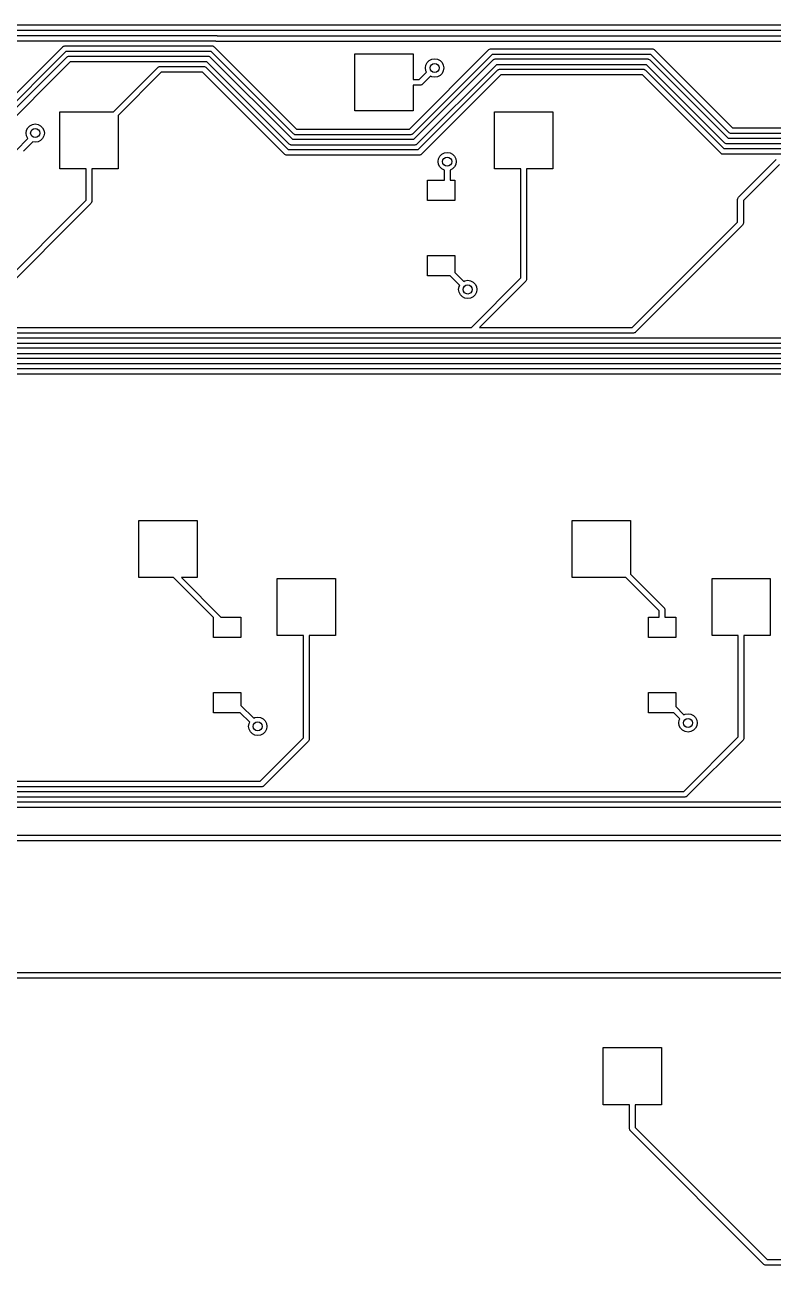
# Model space of a CAD drawing. Extents: x -27 to 355, y -108 to 35.
# Drawn here: x 99.6 to 132.4, y -106.9 to -52.6 of the extents above; entities that cross this region are included whole.
import ezdxf

# ---------------------------------------------------------------- set-up
doc = ezdxf.new("R2010")
doc.units = 0
doc.layers.add('BLACK', color=7, linetype='CONTINUOUS')

msp = doc.modelspace()

# ---------------------------------------------------------------- linework, layer by layer
at = {"layer": 'BLACK', "linetype": 'CONTINUOUS'}
for p, q in [((31.1917, -52.5941), (174.469, -52.5941)), ((174.417, -52.8441), (31.2434, -52.8441)), ((49.7949, -53.0659), (108.041, -53.0659)), ((108.041, -53.0659), (108.063, -53.0691)), ((108.063, -53.0691), (108.067, -53.0688)), ((108.067, -53.0688), (108.07, -53.0701)), ((108.07, -53.0701), (108.076, -53.0711)), ((108.076, -53.0711), (108.082, -53.075)), ((108.082, -53.075), (174.314, -53.075)), ((108.008, -53.3159), (49.8467, -53.3159)), ((97.9482, -56.9108), (101.307, -53.5521)), ((101.447, -53.7654), (98.0884, -57.1242)), ((101.307, -53.5521), (101.325, -53.5387)), ((101.325, -53.5387), (101.328, -53.5353)), ((101.328, -53.5353), (101.331, -53.5345)), ((101.331, -53.5345), (101.336, -53.5306)), ((101.336, -53.5306), (101.366, -53.5241)), ((101.366, -53.5241), (101.395, -53.5154)), ((101.395, -53.5154), (107.855, -53.5154)), ((107.803, -53.7654), (101.447, -53.7654)), ((111.412, -57.3742), (107.803, -53.7654)), ((107.855, -53.5154), (107.877, -53.5186)), ((107.877, -53.5186), (107.881, -53.5183)), ((107.881, -53.5183), (107.884, -53.5197)), ((107.884, -53.5197), (107.89, -53.5206)), ((107.89, -53.5206), (107.916, -53.5373)), ((107.916, -53.5373), (107.943, -53.5521)), ((107.943, -53.5521), (111.552, -57.1608)), ((108.014, -53.3199), (108.008, -53.3159)), ((108.021, -53.3208), (108.014, -53.3199)), ((108.023, -53.3221), (108.021, -53.3208)), ((108.028, -53.3218), (108.023, -53.3221)), ((108.05, -53.325), (108.028, -53.3218)), ((174.262, -53.325), (108.05, -53.325)), ((116.498, -57.1608), (119.981, -53.6781)), ((119.981, -53.6781), (119.999, -53.6648)), ((119.999, -53.6648), (120.002, -53.6613)), ((120.002, -53.6613), (120.005, -53.6605)), ((120.005, -53.6605), (120.01, -53.6566)), ((120.01, -53.6566), (120.04, -53.6501)), ((120.04, -53.6501), (120.069, -53.6415)), ((120.069, -53.6415), (127.125, -53.6415)), ((127.125, -53.6415), (127.147, -53.6447)), ((127.147, -53.6447), (127.151, -53.6443)), ((127.151, -53.6443), (127.154, -53.6457)), ((127.154, -53.6457), (127.16, -53.6466)), ((127.16, -53.6466), (127.186, -53.6633)), ((127.186, -53.6633), (127.213, -53.6781)), ((127.213, -53.6781), (130.646, -57.1108)), ((98.1344, -57.3603), (101.493, -54.0016)), ((101.633, -54.215), (98.2746, -57.5737)), ((101.493, -54.0016), (101.511, -53.9883)), ((101.511, -53.9883), (101.514, -53.9848)), ((101.514, -53.9848), (101.517, -53.984)), ((101.517, -53.984), (101.522, -53.9801)), ((101.522, -53.9801), (101.552, -53.9736)), ((101.552, -53.9736), (101.582, -53.965)), ((101.582, -53.965), (107.668, -53.965)), ((107.617, -54.215), (101.633, -54.215)), ((111.225, -57.8237), (107.617, -54.215)), ((107.668, -53.965), (107.69, -53.9682)), ((107.69, -53.9682), (107.695, -53.9678)), ((107.695, -53.9678), (107.698, -53.9692)), ((107.698, -53.9692), (107.704, -53.9701)), ((107.704, -53.9701), (107.73, -53.9868)), ((107.73, -53.9868), (107.757, -54.0016)), ((107.757, -54.0016), (111.366, -57.6103)), ((114.105, -56.3683), (114.105, -53.8683)), ((114.105, -53.8683), (116.654, -53.8683)), ((120.121, -53.8915), (116.638, -57.3742)), ((116.654, -53.8683), (116.654, -54.9933)), ((116.684, -57.6103), (120.167, -54.1276)), ((117.22, -54.3622), (117.276, -54.2507)), ((117.276, -54.2507), (117.365, -54.1622)), ((117.365, -54.1622), (117.476, -54.1054)), ((117.476, -54.1054), (117.6, -54.0858)), ((117.6, -54.0858), (117.724, -54.1054)), ((117.724, -54.1054), (117.835, -54.1622)), ((117.835, -54.1622), (117.924, -54.2507)), ((117.924, -54.2507), (117.98, -54.3622)), ((127.073, -53.8915), (120.121, -53.8915)), ((120.167, -54.1276), (120.185, -54.1143)), ((120.185, -54.1143), (120.188, -54.1108)), ((120.188, -54.1108), (120.191, -54.11)), ((120.191, -54.11), (120.196, -54.1061)), ((120.196, -54.1061), (120.226, -54.0997)), ((120.226, -54.0997), (120.256, -54.091)), ((120.256, -54.091), (126.938, -54.091)), ((126.938, -54.091), (126.961, -54.0942)), ((126.961, -54.0942), (126.965, -54.0939)), ((126.965, -54.0939), (126.968, -54.0952)), ((126.968, -54.0952), (126.974, -54.0961)), ((126.974, -54.0961), (127, -54.1128)), ((127, -54.1128), (127.027, -54.1276)), ((127.027, -54.1276), (130.46, -57.5603)), ((130.506, -57.3242), (127.073, -53.8915)), ((103.526, -56.4083), (105.483, -54.4511)), ((105.623, -54.6645), (103.727, -56.5601)), ((105.483, -54.4511), (105.501, -54.4378)), ((105.501, -54.4378), (105.504, -54.4343)), ((105.504, -54.4343), (105.506, -54.4335)), ((105.506, -54.4335), (105.512, -54.4296)), ((105.512, -54.4296), (105.542, -54.4232)), ((105.542, -54.4232), (105.571, -54.4145)), ((105.571, -54.4145), (107.482, -54.4145)), ((107.43, -54.6645), (105.623, -54.6645)), ((111.039, -58.2732), (107.43, -54.6645)), ((107.482, -54.4145), (107.504, -54.4177)), ((107.504, -54.4177), (107.509, -54.4174)), ((107.509, -54.4174), (107.511, -54.4187)), ((107.511, -54.4187), (107.518, -54.4196)), ((107.518, -54.4196), (107.544, -54.4363)), ((107.544, -54.4363), (107.571, -54.4511)), ((107.571, -54.4511), (111.179, -58.0598)), ((120.307, -54.341), (116.825, -57.8237)), ((116.871, -58.0598), (120.353, -54.5771)), ((116.916, -54.9933), (117.247, -54.6624)), ((120.494, -54.7905), (117.011, -58.2732)), ((117.423, -54.8392), (117.056, -55.2067)), ((117.2, -54.4858), (117.22, -54.3622)), ((117.22, -54.6094), (117.2, -54.4858)), ((117.247, -54.6624), (117.22, -54.6094)), ((117.476, -54.8662), (117.423, -54.8392)), ((117.6, -54.8858), (117.476, -54.8662)), ((117.724, -54.8662), (117.6, -54.8858)), ((117.835, -54.8094), (117.724, -54.8662)), ((117.924, -54.7209), (117.835, -54.8094)), ((117.98, -54.6094), (117.924, -54.7209)), ((117.98, -54.3622), (118, -54.4858)), ((118, -54.4858), (117.98, -54.6094)), ((126.887, -54.341), (120.307, -54.341)), ((120.353, -54.5771), (120.371, -54.5638)), ((120.371, -54.5638), (120.374, -54.5603)), ((120.374, -54.5603), (120.377, -54.5595)), ((120.377, -54.5595), (120.382, -54.5557)), ((120.382, -54.5557), (120.412, -54.5492)), ((120.412, -54.5492), (120.442, -54.5405)), ((120.442, -54.5405), (126.752, -54.5405)), ((126.701, -54.7905), (120.494, -54.7905)), ((130.133, -58.2232), (126.701, -54.7905)), ((126.752, -54.5405), (126.774, -54.5437)), ((126.774, -54.5437), (126.779, -54.5434)), ((126.779, -54.5434), (126.781, -54.5447)), ((126.781, -54.5447), (126.788, -54.5457)), ((126.788, -54.5457), (126.814, -54.5624)), ((126.814, -54.5624), (126.841, -54.5771)), ((126.841, -54.5771), (130.273, -58.0098)), ((130.319, -57.7737), (126.887, -54.341)), ((116.654, -54.9933), (116.916, -54.9933)), ((116.968, -55.2433), (116.654, -55.2433)), ((116.654, -55.2433), (116.654, -56.3683)), ((116.997, -55.2346), (116.968, -55.2433)), ((117.027, -55.2282), (116.997, -55.2346)), ((117.032, -55.2243), (117.027, -55.2282)), ((117.035, -55.2235), (117.032, -55.2243)), ((117.038, -55.22), (117.035, -55.2235)), ((117.056, -55.2067), (117.038, -55.22)), ((101.177, -58.9083), (101.177, -56.4083)), ((101.177, -56.4083), (103.526, -56.4083)), ((116.654, -56.3683), (114.105, -56.3683)), ((120.227, -58.9083), (120.227, -56.4083)), ((120.227, -56.4083), (122.777, -56.4083)), ((122.777, -56.4083), (122.777, -58.9083)), ((99.7764, -57.1007), (99.8649, -57.0122)), ((99.8649, -57.0122), (99.9764, -56.9554)), ((99.9764, -56.9554), (100.1, -56.9358)), ((100.1, -56.9358), (100.224, -56.9554)), ((100.224, -56.9554), (100.335, -57.0122)), ((100.335, -57.0122), (100.424, -57.1007)), ((103.727, -56.5601), (103.727, -58.9083)), ((99.2607, -58.0983), (99.7823, -57.5768)), ((99.7, -57.3358), (99.7196, -57.2122)), ((99.7196, -57.4594), (99.7, -57.3358)), ((99.7196, -57.2122), (99.7764, -57.1007)), ((99.7764, -57.5709), (99.7196, -57.4594)), ((99.7823, -57.5768), (99.7764, -57.5709)), ((100.424, -57.5709), (100.335, -57.6594)), ((100.424, -57.1007), (100.48, -57.2122)), ((100.48, -57.4594), (100.424, -57.5709)), ((100.48, -57.2122), (100.5, -57.3358)), ((100.5, -57.3358), (100.48, -57.4594)), ((111.439, -57.389), (111.412, -57.3742)), ((111.464, -57.4057), (111.439, -57.389)), ((111.471, -57.4066), (111.464, -57.4057)), ((111.473, -57.4079), (111.471, -57.4066)), ((111.478, -57.4076), (111.473, -57.4079)), ((111.5, -57.4108), (111.478, -57.4076)), ((116.55, -57.4108), (111.5, -57.4108)), ((111.552, -57.1608), (116.498, -57.1608)), ((116.58, -57.4021), (116.55, -57.4108)), ((116.61, -57.3957), (116.58, -57.4021)), ((116.615, -57.3918), (116.61, -57.3957)), ((116.618, -57.391), (116.615, -57.3918)), ((116.621, -57.3875), (116.618, -57.391)), ((116.638, -57.3742), (116.621, -57.3875)), ((130.46, -57.5603), (135.52, -57.5603)), ((130.533, -57.339), (130.506, -57.3242)), ((130.559, -57.3557), (130.533, -57.339)), ((130.565, -57.3566), (130.559, -57.3557)), ((130.567, -57.3579), (130.565, -57.3566)), ((130.572, -57.3576), (130.567, -57.3579)), ((130.594, -57.3608), (130.572, -57.3576)), ((135.386, -57.3608), (130.594, -57.3608)), ((130.646, -57.1108), (135.334, -57.1108)), ((99.9936, -57.719), (99.5875, -58.1251)), ((100.1, -57.7358), (99.9936, -57.719)), ((100.224, -57.7162), (100.1, -57.7358)), ((100.335, -57.6594), (100.224, -57.7162)), ((111.179, -58.0598), (116.871, -58.0598)), ((111.252, -57.8385), (111.225, -57.8237)), ((111.278, -57.8552), (111.252, -57.8385)), ((111.285, -57.8561), (111.278, -57.8552)), ((111.287, -57.8575), (111.285, -57.8561)), ((111.292, -57.8571), (111.287, -57.8575)), ((111.314, -57.8603), (111.292, -57.8571)), ((116.736, -57.8603), (111.314, -57.8603)), ((111.366, -57.6103), (116.684, -57.6103)), ((116.766, -57.8517), (116.736, -57.8603)), ((116.796, -57.8452), (116.766, -57.8517)), ((116.801, -57.8413), (116.796, -57.8452)), ((116.804, -57.8405), (116.801, -57.8413)), ((116.807, -57.837), (116.804, -57.8405)), ((116.825, -57.8237), (116.807, -57.837)), ((130.273, -58.0098), (135.707, -58.0098)), ((130.346, -57.7885), (130.319, -57.7737)), ((130.372, -57.8052), (130.346, -57.7885)), ((130.379, -57.8061), (130.372, -57.8052)), ((130.381, -57.8075), (130.379, -57.8061)), ((130.386, -57.8071), (130.381, -57.8075)), ((130.408, -57.8103), (130.386, -57.8071)), ((135.572, -57.8103), (130.408, -57.8103)), ((111.066, -58.288), (111.039, -58.2732)), ((111.092, -58.3047), (111.066, -58.288)), ((111.099, -58.3056), (111.092, -58.3047)), ((111.101, -58.307), (111.099, -58.3056)), ((111.106, -58.3066), (111.101, -58.307)), ((111.128, -58.3098), (111.106, -58.3066)), ((116.922, -58.3098), (111.128, -58.3098)), ((116.952, -58.3012), (116.922, -58.3098)), ((116.982, -58.2947), (116.952, -58.3012)), ((116.987, -58.2908), (116.982, -58.2947)), ((116.99, -58.29), (116.987, -58.2908)), ((116.993, -58.2865), (116.99, -58.29)), ((117.011, -58.2732), (116.993, -58.2865)), ((117.75, -58.5858), (117.77, -58.4622)), ((117.77, -58.7094), (117.75, -58.5858)), ((117.77, -58.4622), (117.826, -58.3507)), ((117.826, -58.3507), (117.915, -58.2622)), ((117.915, -58.2622), (118.026, -58.2054)), ((118.026, -58.2054), (118.15, -58.1858)), ((118.15, -58.1858), (118.274, -58.2054)), ((118.274, -58.2054), (118.385, -58.2622)), ((118.385, -58.2622), (118.474, -58.3507)), ((118.474, -58.3507), (118.53, -58.4622)), ((118.53, -58.4622), (118.55, -58.5858)), ((118.55, -58.5858), (118.53, -58.7094)), ((130.16, -58.238), (130.133, -58.2232)), ((130.186, -58.2547), (130.16, -58.238)), ((130.193, -58.2556), (130.186, -58.2547)), ((130.195, -58.257), (130.193, -58.2556)), ((130.2, -58.2566), (130.195, -58.257)), ((130.222, -58.2598), (130.2, -58.2566)), ((135.758, -58.2598), (130.222, -58.2598)), ((130.912, -60.1474), (132.563, -58.496)), ((102.328, -58.9083), (101.177, -58.9083)), ((102.328, -60.2815), (102.328, -58.9083)), ((103.727, -58.9083), (102.578, -58.9083)), ((102.578, -58.9083), (102.578, -60.3333)), ((117.826, -58.8209), (117.77, -58.7094)), ((117.915, -58.9094), (117.826, -58.8209)), ((118.025, -58.9655), (117.915, -58.9094)), ((118.025, -59.3958), (118.025, -58.9655)), ((118.385, -58.9094), (118.275, -58.9655)), ((118.275, -58.9655), (118.275, -59.3958)), ((118.474, -58.8209), (118.385, -58.9094)), ((118.53, -58.7094), (118.474, -58.8209)), ((121.377, -58.9083), (120.227, -58.9083)), ((121.377, -63.6815), (121.377, -58.9083)), ((122.777, -58.9083), (121.627, -58.9083)), ((121.627, -58.9083), (121.627, -63.7333)), ((132.703, -58.7094), (131.125, -60.2876)), ((117.29, -60.2958), (117.29, -59.3958)), ((117.29, -59.3958), (118.025, -59.3958)), ((118.275, -59.3958), (118.49, -59.3958)), ((118.49, -59.3958), (118.49, -60.2958)), ((97.2078, -65.4012), (102.328, -60.2815)), ((118.49, -60.2958), (117.29, -60.2958)), ((130.875, -60.2358), (130.878, -60.2138)), ((130.875, -61.234), (130.875, -60.2358)), ((130.878, -60.2092), (130.879, -60.2067)), ((130.878, -60.2138), (130.878, -60.2092)), ((130.879, -60.2067), (130.88, -60.2003)), ((130.88, -60.2003), (130.897, -60.1744)), ((130.897, -60.1744), (130.912, -60.1474)), ((131.125, -60.2876), (131.125, -61.2858)), ((102.541, -60.4217), (97.348, -65.6146)), ((102.556, -60.3947), (102.541, -60.4217)), ((102.572, -60.3688), (102.556, -60.3947)), ((102.573, -60.3624), (102.572, -60.3688)), ((102.575, -60.3599), (102.573, -60.3624)), ((102.578, -60.3333), (102.574, -60.3553)), ((102.574, -60.3553), (102.575, -60.3599)), ((126.258, -65.8507), (130.875, -61.234)), ((131.088, -61.3742), (126.398, -66.0641)), ((131.103, -61.3472), (131.088, -61.3742)), ((131.12, -61.3213), (131.103, -61.3472)), ((131.121, -61.3149), (131.12, -61.3213)), ((131.122, -61.3124), (131.121, -61.3149)), ((131.125, -61.2858), (131.122, -61.3078)), ((131.122, -61.3078), (131.122, -61.3124)), ((117.29, -63.5958), (117.29, -62.6958)), ((117.29, -62.6958), (118.49, -62.6958)), ((118.49, -62.6958), (118.49, -63.449)), ((118.49, -63.449), (118.873, -63.8324)), ((118.283, -63.5958), (117.29, -63.5958)), ((118.697, -64.0092), (118.283, -63.5958)), ((118.65, -64.1858), (118.67, -64.0622)), ((118.67, -64.0622), (118.697, -64.0092)), ((118.873, -63.8324), (118.926, -63.8054)), ((118.926, -63.8054), (119.05, -63.7858)), ((119.05, -63.7858), (119.174, -63.8054)), ((119.174, -63.8054), (119.285, -63.8622)), ((119.208, -65.8507), (121.377, -63.6815)), ((119.285, -63.8622), (119.374, -63.9507)), ((119.374, -63.9507), (119.43, -64.0622)), ((119.43, -64.0622), (119.45, -64.1858)), ((121.591, -63.8217), (119.562, -65.8507)), ((121.606, -63.7947), (121.591, -63.8217)), ((121.622, -63.7688), (121.606, -63.7947)), ((121.623, -63.7624), (121.622, -63.7688)), ((121.625, -63.7599), (121.623, -63.7624)), ((121.627, -63.7333), (121.624, -63.7553)), ((121.624, -63.7553), (121.625, -63.7599)), ((118.67, -64.3094), (118.65, -64.1858)), ((118.726, -64.4209), (118.67, -64.3094)), ((118.815, -64.5094), (118.726, -64.4209)), ((118.926, -64.5662), (118.815, -64.5094)), ((119.05, -64.5858), (118.926, -64.5662)), ((119.174, -64.5662), (119.05, -64.5858)), ((119.285, -64.5094), (119.174, -64.5662)), ((119.374, -64.4209), (119.285, -64.5094)), ((119.43, -64.3094), (119.374, -64.4209)), ((119.45, -64.1858), (119.43, -64.3094)), ((126.31, -66.1007), (20.5352, -66.1007)), ((20.587, -65.8507), (119.208, -65.8507)), ((119.562, -65.8507), (126.258, -65.8507)), ((126.34, -66.092), (126.31, -66.1007)), ((126.37, -66.0856), (126.34, -66.092)), ((126.375, -66.0817), (126.37, -66.0856)), ((126.378, -66.0809), (126.375, -66.0817)), ((126.381, -66.0774), (126.378, -66.0809)), ((126.398, -66.0641), (126.381, -66.0774)), ((20.2146, -66.7497), (143.659, -66.7497)), ((141.011, -66.5502), (20.349, -66.5502)), ((20.4008, -66.3002), (136.159, -66.3002)), ((19.4902, -67.1993), (239.117, -67.1993)), ((143.711, -66.9997), (20.1628, -66.9997)), ((239.355, -67.8988), (9.28798, -67.8988)), ((9.33976, -67.6488), (239.303, -67.6488)), ((239.169, -67.4493), (19.4385, -67.4493)), ((104.642, -76.8053), (104.642, -74.3053)), ((104.642, -74.3053), (107.192, -74.3053)), ((107.192, -74.3053), (107.192, -76.8053)), ((123.629, -76.8053), (123.629, -74.3053)), ((123.629, -74.3053), (126.179, -74.3053)), ((126.179, -74.3053), (126.179, -76.6535)), ((106.156, -76.8053), (104.642, -76.8053)), ((107.912, -78.5621), (106.156, -76.8053)), ((107.192, -76.8053), (106.509, -76.8053)), ((106.509, -76.8053), (108.239, -78.5353)), ((110.703, -79.3453), (110.703, -76.8453)), ((110.703, -76.8453), (113.252, -76.8453)), ((113.252, -76.8453), (113.252, -79.3453)), ((125.978, -76.8053), (123.629, -76.8053)), ((127.438, -78.2651), (125.978, -76.8053)), ((126.179, -76.6535), (127.651, -78.1249)), ((129.752, -79.3453), (129.752, -76.8453)), ((129.752, -76.8453), (132.302, -76.8453)), ((132.302, -76.8453), (132.302, -79.3453)), ((127.651, -78.1249), (127.664, -78.1427)), ((127.664, -78.1427), (127.668, -78.1458)), ((127.668, -78.1458), (127.668, -78.1485)), ((127.668, -78.1485), (127.672, -78.1537)), ((127.672, -78.1537), (127.679, -78.1838)), ((127.679, -78.1838), (127.688, -78.2133)), ((127.688, -78.2133), (127.688, -78.5353)), ((107.912, -79.4353), (107.912, -78.5621)), ((108.239, -78.5353), (109.112, -78.5353)), ((109.112, -78.5353), (109.112, -79.4353)), ((126.962, -79.4353), (126.962, -78.5353)), ((126.962, -78.5353), (127.438, -78.5353)), ((127.438, -78.5353), (127.438, -78.2651)), ((127.688, -78.5353), (128.162, -78.5353)), ((128.162, -78.5353), (128.162, -79.4353)), ((109.112, -79.4353), (107.912, -79.4353)), ((111.852, -79.3453), (110.703, -79.3453)), ((111.852, -83.8329), (111.852, -79.3453)), ((113.252, -79.3453), (112.102, -79.3453)), ((112.102, -79.3453), (112.102, -83.8847)), ((128.162, -79.4353), (126.962, -79.4353)), ((130.903, -79.3453), (129.752, -79.3453)), ((130.903, -83.7825), (130.903, -79.3453)), ((132.302, -79.3453), (131.153, -79.3453)), ((131.153, -79.3453), (131.153, -83.8342)), ((107.912, -82.7353), (107.912, -81.8353)), ((107.912, -81.8353), (109.112, -81.8353)), ((109.112, -81.8353), (109.112, -82.4085)), ((126.962, -82.7353), (126.962, -81.8353)), ((126.962, -81.8353), (128.162, -81.8353)), ((128.162, -81.8353), (128.162, -82.4585)), ((109.112, -82.4085), (109.673, -82.9694)), ((128.162, -82.4585), (128.523, -82.8194)), ((109.086, -82.7353), (107.912, -82.7353)), ((109.497, -83.1462), (109.086, -82.7353)), ((109.673, -82.9694), (109.726, -82.9424)), ((109.726, -82.9424), (109.85, -82.9228)), ((109.85, -82.9228), (109.974, -82.9424)), ((109.974, -82.9424), (110.085, -82.9992)), ((110.085, -82.9992), (110.174, -83.0877)), ((110.174, -83.0877), (110.23, -83.1992)), ((128.086, -82.7353), (126.962, -82.7353)), ((128.347, -82.9962), (128.086, -82.7353)), ((128.3, -83.1728), (128.32, -83.0492)), ((128.32, -83.0492), (128.347, -82.9962)), ((128.523, -82.8194), (128.576, -82.7924)), ((128.576, -82.7924), (128.7, -82.7728)), ((128.7, -82.7728), (128.824, -82.7924)), ((128.824, -82.7924), (128.935, -82.8492)), ((128.935, -82.8492), (129.024, -82.9377)), ((129.024, -82.9377), (129.08, -83.0492)), ((129.08, -83.0492), (129.1, -83.1728)), ((109.45, -83.3228), (109.47, -83.1992)), ((109.47, -83.4464), (109.45, -83.3228)), ((109.47, -83.1992), (109.497, -83.1462)), ((109.526, -83.5579), (109.47, -83.4464)), ((109.615, -83.6464), (109.526, -83.5579)), ((109.726, -83.7032), (109.615, -83.6464)), ((110.085, -83.6464), (109.974, -83.7032)), ((110.174, -83.5579), (110.085, -83.6464)), ((110.23, -83.4464), (110.174, -83.5579)), ((110.23, -83.1992), (110.25, -83.3228)), ((110.25, -83.3228), (110.23, -83.4464)), ((128.32, -83.2964), (128.3, -83.1728)), ((128.376, -83.4079), (128.32, -83.2964)), ((128.465, -83.4964), (128.376, -83.4079)), ((128.576, -83.5532), (128.465, -83.4964)), ((128.7, -83.5728), (128.576, -83.5532)), ((128.824, -83.5532), (128.7, -83.5728)), ((128.935, -83.4964), (128.824, -83.5532)), ((129.024, -83.4079), (128.935, -83.4964)), ((129.08, -83.2964), (129.024, -83.4079)), ((129.1, -83.1728), (129.08, -83.2964)), ((109.85, -83.7228), (109.726, -83.7032)), ((109.974, -83.7032), (109.85, -83.7228)), ((109.962, -85.7238), (111.852, -83.8329)), ((112.066, -83.9731), (110.102, -85.9372)), ((112.081, -83.9461), (112.066, -83.9731)), ((112.097, -83.9202), (112.081, -83.9461)), ((112.098, -83.9138), (112.097, -83.9202)), ((112.1, -83.9113), (112.098, -83.9138)), ((112.102, -83.8847), (112.099, -83.9068)), ((112.099, -83.9068), (112.1, -83.9113)), ((128.512, -86.1734), (130.903, -83.7825)), ((131.116, -83.9226), (128.652, -86.3867)), ((131.131, -83.8956), (131.116, -83.9226)), ((131.147, -83.8697), (131.131, -83.8956)), ((131.148, -83.8633), (131.147, -83.8697)), ((131.15, -83.8609), (131.148, -83.8633)), ((131.153, -83.8342), (131.149, -83.8563)), ((131.149, -83.8563), (131.15, -83.8609)), ((73.9121, -85.7238), (109.962, -85.7238)), ((110.013, -85.9738), (73.9639, -85.9738)), ((74.0983, -86.1734), (128.512, -86.1734)), ((110.043, -85.9652), (110.013, -85.9738)), ((110.073, -85.9587), (110.043, -85.9652)), ((110.078, -85.9548), (110.073, -85.9587)), ((110.081, -85.954), (110.078, -85.9548)), ((110.084, -85.9505), (110.081, -85.954)), ((110.102, -85.9372), (110.084, -85.9505)), ((128.563, -86.4234), (74.1501, -86.4234)), ((74.2845, -86.6229), (147.312, -86.6229)), ((147.363, -86.8729), (74.3363, -86.8729)), ((128.593, -86.4147), (128.563, -86.4234)), ((128.623, -86.4082), (128.593, -86.4147)), ((128.628, -86.4043), (128.623, -86.4082)), ((128.631, -86.4035), (128.628, -86.4043)), ((128.634, -86.4001), (128.631, -86.4035)), ((128.652, -86.3867), (128.634, -86.4001)), ((165.9, -88.3358), (78.9427, -88.3358)), ((78.9945, -88.0858), (165.848, -88.0858)), ((81.7692, -94.1058), (185.431, -94.1058)), ((185.379, -94.3558), (81.821, -94.3558)), ((124.99, -99.8953), (124.99, -97.3953)), ((124.99, -97.3953), (127.54, -97.3953)), ((127.54, -97.3953), (127.54, -99.8953)), ((126.14, -99.8953), (124.99, -99.8953)), ((126.14, -100.947), (126.14, -99.8953)), ((127.54, -99.8953), (126.39, -99.8953)), ((126.39, -99.8953), (126.39, -100.896)), ((126.149, -100.977), (126.14, -100.947)), ((126.155, -101.007), (126.149, -100.977)), ((126.159, -101.012), (126.155, -101.007)), ((126.16, -101.015), (126.159, -101.012)), ((126.163, -101.018), (126.16, -101.015)), ((126.177, -101.036), (126.163, -101.018)), ((132.029, -106.888), (126.177, -101.036)), ((126.39, -100.896), (132.169, -106.675)), ((132.056, -106.903), (132.029, -106.888)), ((132.082, -106.92), (132.056, -106.903)), ((132.089, -106.921), (132.082, -106.92)), ((132.091, -106.922), (132.089, -106.921)), ((132.096, -106.922), (132.091, -106.922)), ((132.118, -106.925), (132.096, -106.922)), ((188.125, -106.925), (132.118, -106.925)), ((132.169, -106.675), (188.073, -106.675))]:
    msp.add_line(p, q, dxfattribs=at)
at = {"layer": 'BLACK'}
for centre in [(117.6, -54.4858), (100.1, -57.3358), (118.15, -58.5858), (119.05, -64.1858), (109.85, -83.3228), (128.7, -83.1728)]:
    msp.add_circle(centre, 0.2, dxfattribs=at)

doc.saveas('drawing.dxf')
